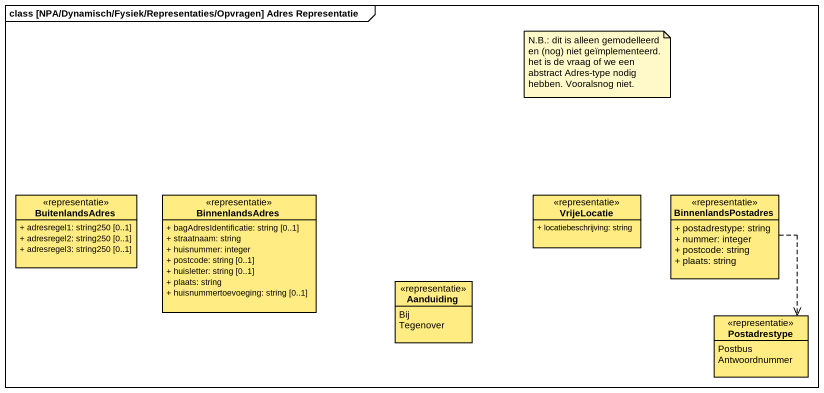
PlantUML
@startuml
mainframe class [NPA/Dynamisch/Fysiek/Representaties/Opvragen] Adres Representatie
hide circle
hide empty members
skinparam classAttributeIconSize 0
class BuitenlandsAdres <<representatie>> #FFED83 {
  + adresregel1: string250 [0..1]
  + adresregel2: string250 [0..1]
  + adresregel3: string250 [0..1]
}
class BinnenlandsAdres <<representatie>> #FFED83 {
  + bagAdresIdentificatie: string [0..1]
  + straatnaam: string
  + huisnummer: integer
  + postcode: string [0..1]
  + huisletter: string [0..1]
  + plaats: string
  + huisnummertoevoeging: string [0..1]
}
class VrijeLocatie <<representatie>> #FFED83 {
  + locatiebeschrijving: string
}
class BinnenlandsPostadres <<representatie>> #FFED83 {
  + postadrestype: string
  + nummer: integer
  + postcode: string
  + plaats: string
}
enum Aanduiding <<representatie>> #FFED83 {
  Bij
  Tegenover
}
enum Postadrestype <<representatie>> #FFED83 {
  Postbus
  Antwoordnummer
}
BinnenlandsPostadres ..> Postadrestype
note as N1
  N.B.: dit is alleen gemodelleerd en (nog) niet geïmplementeerd. het is de vraag of we een abstract Adres-type nodig hebben. Vooralsnog niet.
end note
@enduml
